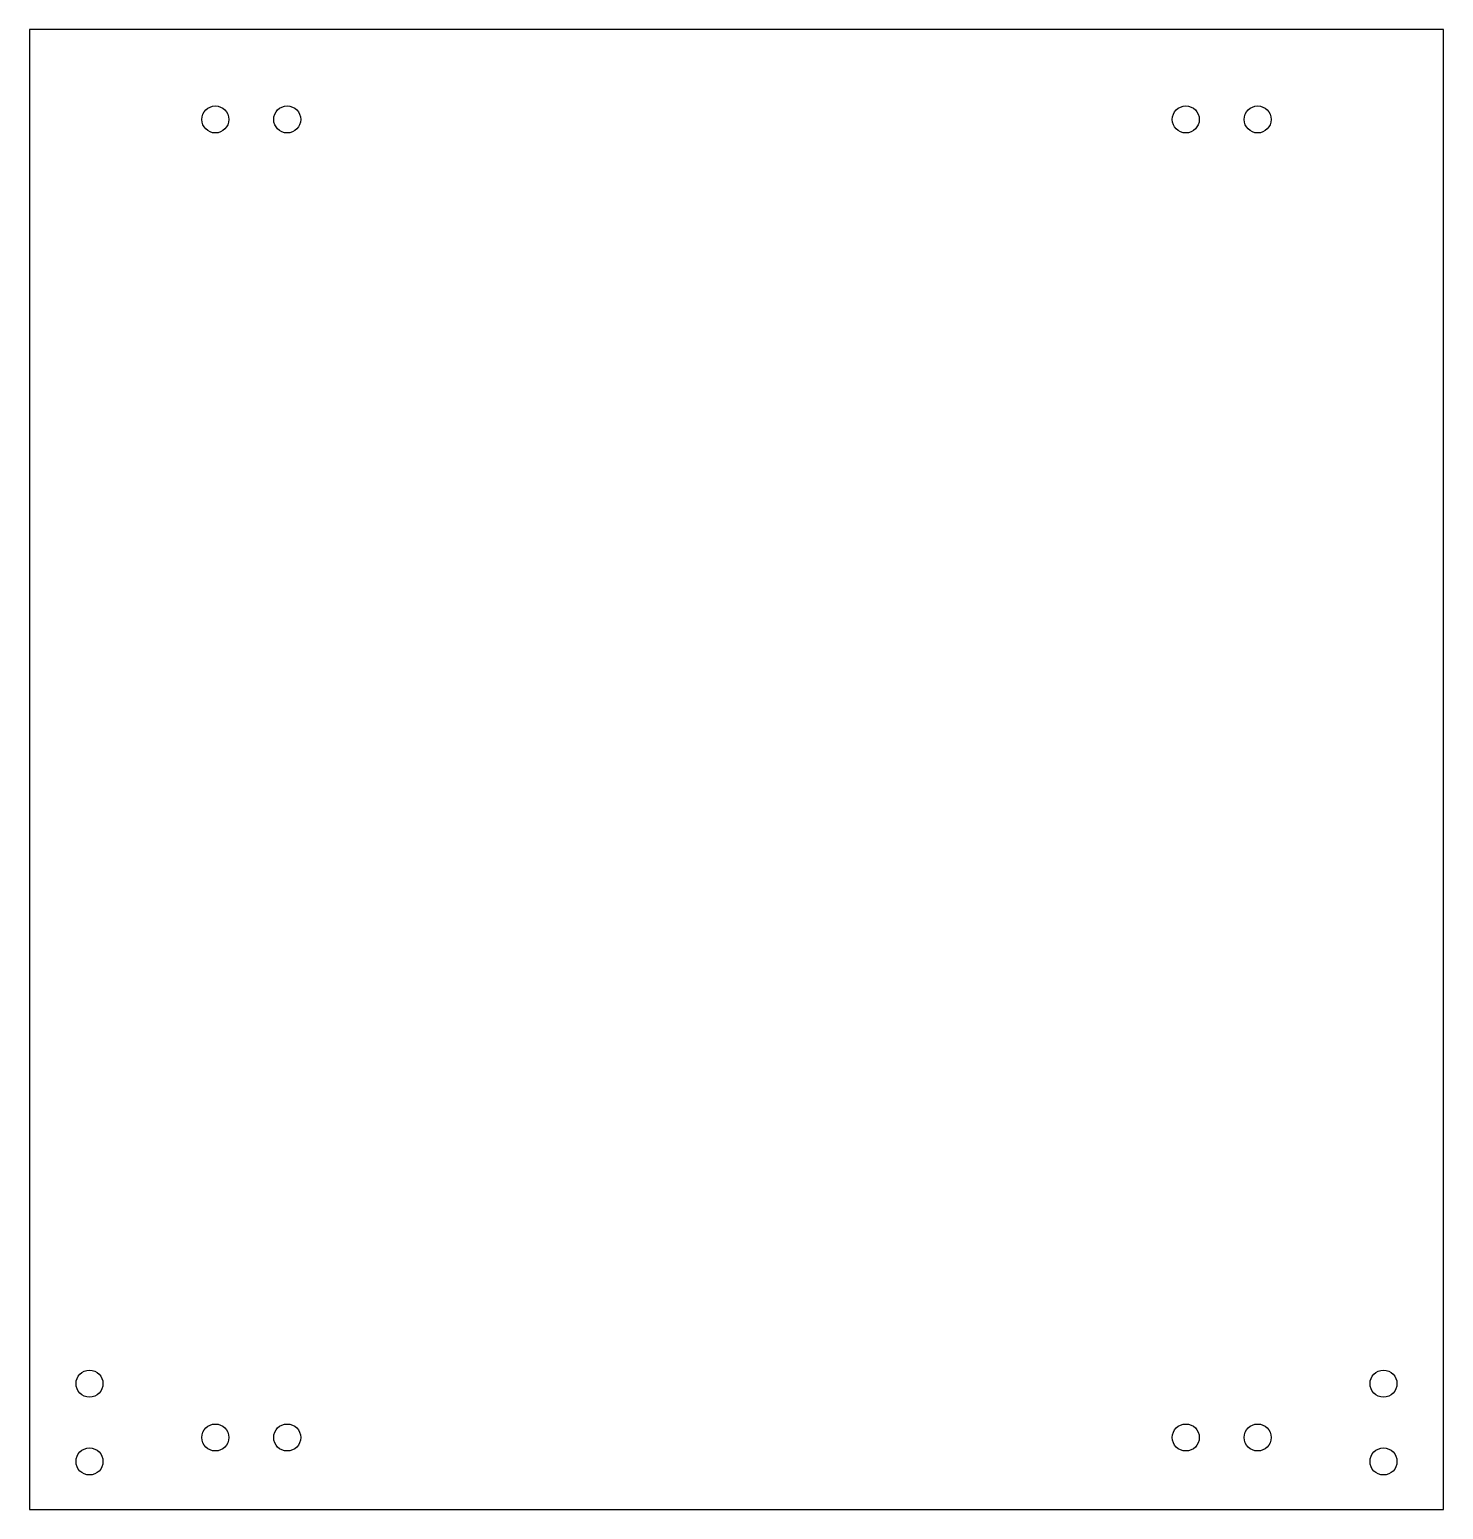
# Model space of a CAD drawing. Header units: millimetres. Extents: x -118 to 118, y -122 to 125.
import ezdxf

# ---------------------------------------------------------------- set-up
doc = ezdxf.new("R2010")
doc.units = ezdxf.units.MM

msp = doc.modelspace()

# ---------------------------------------------------------------- linework, layer by layer
for p, q in [((118, 125), (-118, 125)), ((-118, 125), (-118, -122)), ((118, -122), (118, 125)), ((-118, -122), (118, -122))]:
    msp.add_line(p, q)
for centre in [(-87, 110), (-75, 110), (75, 110), (87, 110), (-108, -101), (108, -101), (-87, -110), (-75, -110), (75, -110), (87, -110), (-108, -114), (108, -114)]:
    msp.add_circle(centre, 2.25)

doc.saveas('drawing.dxf')
